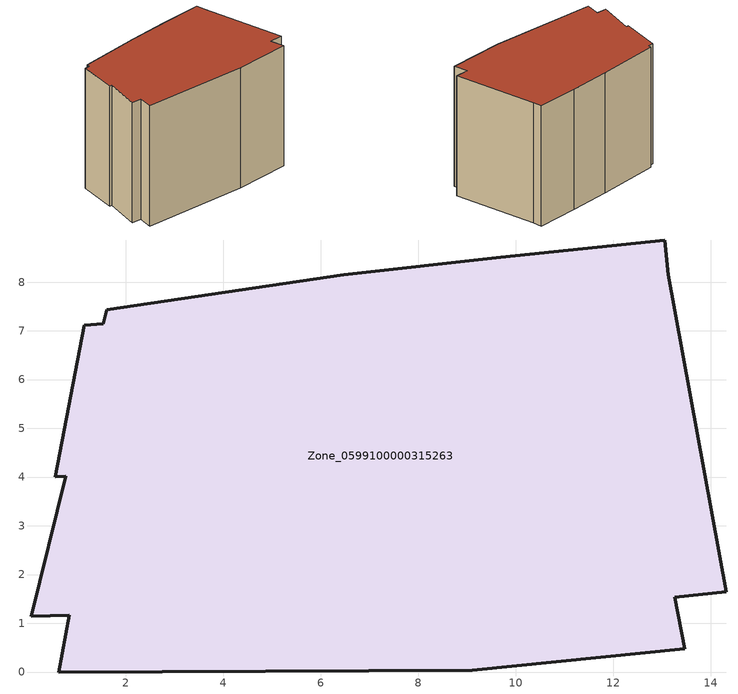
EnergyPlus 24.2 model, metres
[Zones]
Zone_0599100000315263
 floor ground (C_G): 0.62,0 0.84,1.16 0.05,1.14 0.76,4.02 0.55,4.01 1.14,7.12 1.54,7.15 1.61,7.43 6.47,8.15 9.69,8.51 13.05,8.86 13.13,8.15 14.32,1.65 13.26,1.53 13.47,0.48 9.11,0.03 z0
 wall outside (C_F): 0.84,1.16 0.62,0 9.11,0.03 13.47,0.48 13.26,1.53 14.32,1.65 13.13,8.15 13.05,8.86 9.69,8.51 6.47,8.15 1.61,7.43 1.54,7.15 1.14,7.12 0.55,4.01 0.76,4.02 0.05,1.14 0.84,1.16 z0:9.28
 roof outside (C_R): 0.76,4.02 0.05,1.14 0.84,1.16 0.62,0 9.11,0.03 13.47,0.48 13.26,1.53 14.32,1.65 13.13,8.15 13.05,8.86 9.69,8.51 6.47,8.15 1.61,7.43 1.54,7.15 1.14,7.12 0.55,4.01 z9.28
[BUILDING]
Pand.0599100000315263: North Axis=0; Terrain=City; Loads Convergence Tolerance Value=0.04; Temperature Convergence Tolerance Value=0.4; Solar Distribution=FullExterior; Maximum Number of Warmup Days=25; Minimum Number of Warmup Days=1
[Site:Location]
Rotterdam.The.Hague.AP_ZH_NLD Design_Conditions: Latitude=51.96; Longitude=4.45; Time Zone=1; Elevation=-4.5
[SITE:GROUNDTEMPERATURE:BUILDINGSURFACE]
18, 18, 18, 18, 18, 18, 18, 18, 18, 18, 18, 18
[MATERIAL] Thermal Absorptance=0.9; Solar Absorptance=0.7; Visible Absorptance=0.7
Name | Roughness | Thickness | Conductivity | Density | Specific Heat
G.TC.1946 | MediumSmooth | 0.15 | 1 | 540 | 1210
F.TC.1946 | Rough | 0.3 | 0.857143 | 1920 | 840
R.TC.1946 | MediumRough | 0.2 | 0.909091 | 1500 | 1000
[CONSTRUCTION]
C_G: G.TC.1946
C_F: F.TC.1946
C_R: R.TC.1946
[ZONE]
Zone_0599100000315263: Type=1; Multiplier=1; Ceiling Height=Autocalculate; Volume=Autocalculate; Floor Area=autocalculate; Part of Total Floor Area=Yes
[ZONEINFILTRATION:DESIGNFLOWRATE]
Infil_Zone_0599100000315263: Zone or ZoneList or Space or SpaceList=Zone_0599100000315263; Schedule=AlwaysOn; Design Flow Rate Calculation Method=Flow/Area; Flow Rate per Floor Area=0.003; Constant Term Coefficient=1; Temperature Term Coefficient=0; Velocity Term Coefficient=0; Velocity Squared Term Coefficient=0
[HVACTEMPLATE:ZONE:IDEALLOADSAIRSYSTEM]
Zone_0599100000315263: Maximum Heating Supply Air Temperature=50; Minimum Cooling Supply Air Temperature=13; Maximum Heating Supply Air Humidity Ratio=0.0156; Minimum Cooling Supply Air Humidity Ratio=0.0077; Heating Limit=NoLimit; Cooling Limit=NoLimit; Dehumidification Control Type=ConstantSensibleHeatRatio; Cooling Sensible Heat Ratio=0.7; Dehumidification Setpoint=60; Humidification Control Type=None; Humidification Setpoint=30; Outdoor Air Method=None; Outdoor Air Flow Rate per Person=0.00944; Outdoor Air Flow Rate per Zone Floor Area=0; Outdoor Air Flow Rate per Zone=0; Demand Controlled Ventilation Type=None; Outdoor Air Economizer Type=NoEconomizer; Heat Recovery Type=None; Sensible Heat Recovery Effectiveness=0.7; Latent Heat Recovery Effectiveness=0.65
[ZONECONTROL:THERMOSTAT]
ThermostatControl_Zone_0599100000315263: Zone or ZoneList=Zone_0599100000315263; Control Type Schedule=DualSetpointControlType; Control 1=Thermostat_Zone_0599100000315263; Temperature Difference Between Cutout And Setpoint=0
[THERMOSTATSETPOINT:DUALSETPOINT]
Thermostat_Zone_0599100000315263: Heating Setpoint Temperature Schedule=HeatingSetpoint_Zone_0599100000315263; Cooling Setpoint Temperature Schedule=CoolingSetpoint_Zone_0599100000315263
[SCHEDULE:COMPACT]
HeatingSetpoint_Zone_0599100000315263: Through: 12/31, For: AllDays, Until: 24:00, 21
CoolingSetpoint_Zone_0599100000315263: Through: 12/31, For: AllDays, Until: 24:00, 24
DualSetpointControlType: Through: 12/31, For: AllDays, Until: 24:00, 4
AlwaysOn: Through: 12/31, For: AllDays, Until: 24:00, 1
